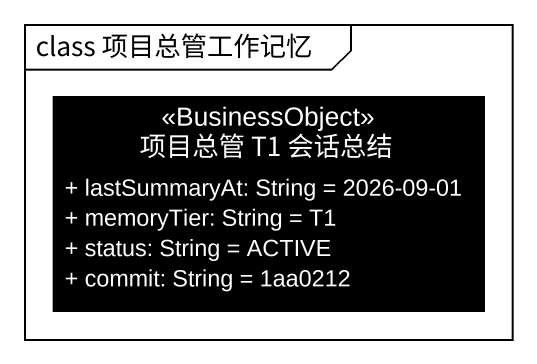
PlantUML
@startuml
mainframe class 项目总管工作记忆
hide circle
hide empty members
skinparam classAttributeIconSize 0
class "项目总管 T1 会话总结" as 项目总管_T1_会话总结 <<BusinessObject>> #000000 {
  + lastSummaryAt: String = 2026-09-01
  + memoryTier: String = T1
  + status: String = ACTIVE
  + commit: String = 1aa0212
}
@enduml
